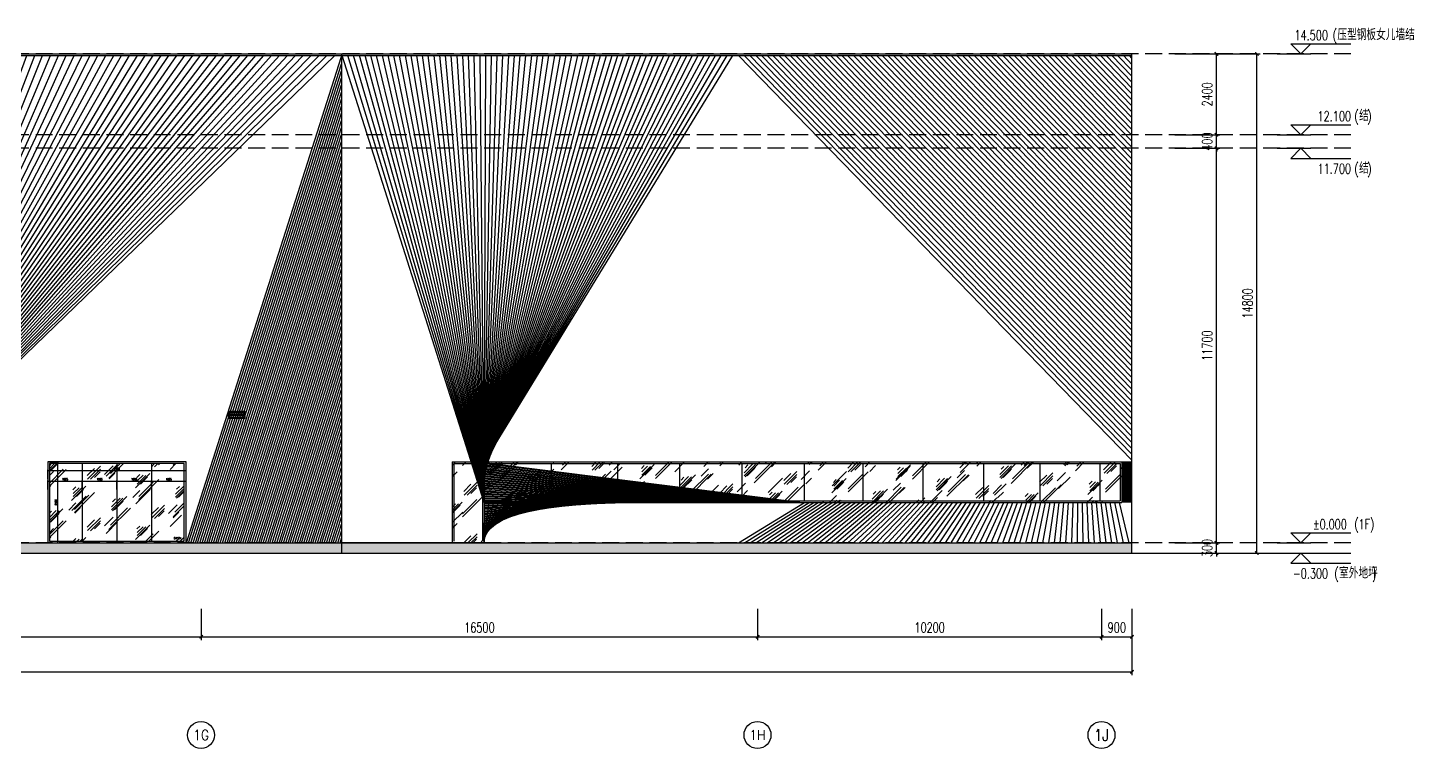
# Model space of a CAD drawing. Extents: x -2377130 to 293730, y -2 to 754590.
# Drawn here: x -1588380 to -1547609, y 511142 to 532519 of the extents above; entities that cross this region are included whole.
import ezdxf
from ezdxf.enums import TextEntityAlignment as Align

# ---------------------------------------------------------------- set-up
doc = ezdxf.new("R2010")
doc.units = 0
doc.header["$LTSCALE"] = 1000
doc.header["$MEASUREMENT"] = 0
doc.linetypes.add('__DASH', pattern=[0.35, 0.25, -0.1])
doc.linetypes.add('DOTE', pattern=[2.4200000000000004, 2, -0.2, 0.02, -0.2])
doc.layers.get('Defpoints').update_dxf_attribs({"color": 210})
for name, color, linetype in [('A-AXIS-D', 1, 'Continuous'), ('A-AXIS-DOTE', 14, 'DOTE'), ('A-HATCH-2', 251, 'Continuous'), ('A-LIN-V', 9, 'Continuous'), ('A-WINDOW', 140, 'Continuous'), ('A-门窗表显示尺寸', 160, 'Continuous'), ('AS-WALL', 40, 'Continuous'), ('DIM_ELEV', 3, 'Continuous'), ('PUB_TEXT', 7, 'Continuous')]:
    doc.layers.add(name, color=color, linetype=linetype)
doc.layers.add('A-WALL-HATCH', color=8, linetype='Continuous', lineweight=13)
doc.styles.add('_TCH_AXIS', font='COMPLEX', dxfattribs={"bigfont": 'GBCBIG'})
doc.styles.add('_TCH_DIM', font='SIMPLEX', dxfattribs={"bigfont": 'GBCBIG'})
doc.styles.add('_TCH_DIM_T3', font='SIMPLEX', dxfattribs={"width": 0.7058823529411765, "bigfont": 'GBCBIG'})
doc.styles.add('A-DIM_T3', font='SIMPLEX', dxfattribs={"width": 0.7058823529411765, "bigfont": 'GBCBIG'})
doc.styles.add('A-STANDARD', font='SIMPLEX', dxfattribs={"bigfont": 'GBCBIG'})
doc.dimstyles.new('_TCH_ARCH&&100', dxfattribs={"dimtxt": 297.5, "dimasz": 100, "dimexe": 100, "dimexo": 100, "dimgap": 126.25, "dimtad": 1, "dimdec": 0, "dimzin": 0, "dimdsep": 46, "dimtxsty": '_TCH_DIM_T3', "dimblk": 'ARCHTICK', "dimcen": 0.09, "dimclrt": 7, "dimazin": 2, "dimtfac": 1, "dimtdec": 0, "dimtix": 1, "dimtmove": 2, "dimatfit": 3, "dimfxl": 0, "dimtolj": 1, "dimtzin": 0, "dimarcsym": 0})
doc.dimstyles.new('A-DIM&&20', dxfattribs={"dimtxt": 59.5, "dimasz": 20, "dimexe": 20, "dimexo": 20, "dimgap": 25.25, "dimtad": 1, "dimdec": 0, "dimzin": 0, "dimdsep": 46, "dimtxsty": 'A-DIM_T3', "dimblk": 'ARCHTICK', "dimcen": 0.09, "dimclrt": 7, "dimazin": 2, "dimtfac": 1, "dimtdec": 0, "dimtix": 1, "dimtmove": 2, "dimatfit": 3, "dimfxl": 0, "dimtolj": 1, "dimtzin": 0, "dimarcsym": 0})

# ---------------------------------------------------------------- blocks, each defined once
blk = doc.blocks.new('_ArchTick')
at = {"color": 0, "linetype": 'ByBlock', "const_width": 0.4}
blk.add_lwpolyline([(-0.5, -0.5), (0.5, 0.5)], dxfattribs=at)
blk = doc.blocks.new('*D716')
at = {"layer": 'A-门窗表显示尺寸', "color": 0, "lineweight": -2}
for p, q in [((-1685460.399734466, 518822.255801638), (-1685460.399734466, 519089.707828153)), ((-1685460.399734466, 519069.707828153), (-1684435.399734472, 519069.707828153)), ((-1684435.399734472, 518822.255801638), (-1684435.399734472, 519089.707828153))]:
    blk.add_line(p, q, dxfattribs=at)
at = {"layer": 'Defpoints', "color": 0}
for p in [(-1684435.399734472, 519069.707828153), (-1685460.399734466, 518802.255801638), (-1684435.399734472, 518802.255801638)]:
    blk.add_point(p, dxfattribs=at)
at = {"layer": 'A-门窗表显示尺寸', "color": 0, "lineweight": -2, "xscale": 20, "yscale": 20, "zscale": 20, "rotation": 180}
blk.add_blockref('_ArchTick', (-1685460.399734466, 519069.707828153), dxfattribs=at)
at = {"layer": 'A-门窗表显示尺寸', "color": 0, "lineweight": -2, "xscale": 20, "yscale": 20, "zscale": 20}
blk.add_blockref('_ArchTick', (-1684435.399734472, 519069.707828153), dxfattribs=at)
at = {"layer": 'A-门窗表显示尺寸', "color": 7, "insert": (-1684947.899734469, 519124.707828153), "char_height": 59.5, "attachment_point": 5, "style": 'A-DIM_T3'}
blk.add_mtext('\\A1;1025', dxfattribs=at)
blk = doc.blocks.new('*D711')
at = {"layer": 'A-门窗表显示尺寸', "color": 0, "lineweight": -2}
for p, q in [((-1684435.399734472, 518822.255801638), (-1684435.399734472, 519089.707828153)), ((-1684435.399734472, 519069.707828153), (-1683410.399734471, 519069.707828153)), ((-1683410.399734471, 518822.255801638), (-1683410.399734471, 519089.707828153))]:
    blk.add_line(p, q, dxfattribs=at)
at = {"layer": 'Defpoints', "color": 0}
for p in [(-1683410.399734471, 519069.707828153), (-1684435.399734472, 518802.255801638), (-1683410.399734471, 518802.255801638)]:
    blk.add_point(p, dxfattribs=at)
at = {"layer": 'A-门窗表显示尺寸', "color": 0, "lineweight": -2, "xscale": 20, "yscale": 20, "zscale": 20, "rotation": 180}
blk.add_blockref('_ArchTick', (-1684435.399734472, 519069.707828153), dxfattribs=at)
at = {"layer": 'A-门窗表显示尺寸', "color": 0, "lineweight": -2, "xscale": 20, "yscale": 20, "zscale": 20}
blk.add_blockref('_ArchTick', (-1683410.399734471, 519069.707828153), dxfattribs=at)
at = {"layer": 'A-门窗表显示尺寸', "color": 7, "insert": (-1683922.899734472, 519124.707828153), "char_height": 59.5, "attachment_point": 5, "style": 'A-DIM_T3'}
blk.add_mtext('\\A1;1025', dxfattribs=at)
blk = doc.blocks.new('*D712')
at = {"layer": 'A-门窗表显示尺寸', "color": 0, "lineweight": -2}
for p, q in [((-1683410.399734471, 518822.255801638), (-1683410.399734471, 519089.707828153)), ((-1683410.399734471, 519069.707828153), (-1682385.399734471, 519069.707828153)), ((-1682385.399734471, 518822.255801638), (-1682385.399734471, 519089.707828153))]:
    blk.add_line(p, q, dxfattribs=at)
at = {"layer": 'Defpoints', "color": 0}
for p in [(-1682385.399734471, 519069.707828153), (-1683410.399734471, 518802.255801638), (-1682385.399734471, 518802.255801638)]:
    blk.add_point(p, dxfattribs=at)
at = {"layer": 'A-门窗表显示尺寸', "color": 0, "lineweight": -2, "xscale": 20, "yscale": 20, "zscale": 20, "rotation": 180}
blk.add_blockref('_ArchTick', (-1683410.399734471, 519069.707828153), dxfattribs=at)
at = {"layer": 'A-门窗表显示尺寸', "color": 0, "lineweight": -2, "xscale": 20, "yscale": 20, "zscale": 20}
blk.add_blockref('_ArchTick', (-1682385.399734471, 519069.707828153), dxfattribs=at)
at = {"layer": 'A-门窗表显示尺寸', "color": 7, "insert": (-1682897.899734471, 519124.707828153), "char_height": 59.5, "attachment_point": 5, "style": 'A-DIM_T3'}
blk.add_mtext('\\A1;1025', dxfattribs=at)
blk = doc.blocks.new('*D713')
at = {"layer": 'A-门窗表显示尺寸', "color": 0, "lineweight": -2}
for p, q in [((-1682385.399734471, 518822.255801638), (-1682385.399734471, 519089.707828153)), ((-1682385.399734471, 519069.707828153), (-1681360.399681441, 519069.707828153)), ((-1681360.399681441, 518822.255801638), (-1681360.399681441, 519089.707828153))]:
    blk.add_line(p, q, dxfattribs=at)
at = {"layer": 'Defpoints', "color": 0}
for p in [(-1681360.399681441, 519069.707828153), (-1682385.399734471, 518802.255801638), (-1681360.399681441, 518802.255801638)]:
    blk.add_point(p, dxfattribs=at)
at = {"layer": 'A-门窗表显示尺寸', "color": 0, "lineweight": -2, "xscale": 20, "yscale": 20, "zscale": 20, "rotation": 180}
blk.add_blockref('_ArchTick', (-1682385.399734471, 519069.707828153), dxfattribs=at)
at = {"layer": 'A-门窗表显示尺寸', "color": 0, "lineweight": -2, "xscale": 20, "yscale": 20, "zscale": 20}
blk.add_blockref('_ArchTick', (-1681360.399681441, 519069.707828153), dxfattribs=at)
at = {"layer": 'A-门窗表显示尺寸', "color": 7, "insert": (-1681872.899707956, 519124.707828153), "char_height": 59.5, "attachment_point": 5, "style": 'A-DIM_T3'}
blk.add_mtext('\\A1;1025', dxfattribs=at)
blk = doc.blocks.new('*D714')
at = {"layer": 'A-门窗表显示尺寸', "color": 0, "lineweight": -2}
for p, q in [((-1685410.399734467, 519637.4520265153), (-1685142.947707954, 519637.4520265153)), ((-1685162.947707954, 517237.452026492), (-1685162.947707954, 519637.4520265153)), ((-1685410.399734467, 517237.452026492), (-1685142.947707954, 517237.452026492))]:
    blk.add_line(p, q, dxfattribs=at)
at = {"layer": 'Defpoints', "color": 0}
for p in [(-1685430.399734467, 519637.4520265153), (-1685162.947707954, 519637.4520265153), (-1685430.399734467, 517237.452026492)]:
    blk.add_point(p, dxfattribs=at)
at = {"layer": 'A-门窗表显示尺寸', "color": 0, "lineweight": -2, "xscale": 20, "yscale": 20, "zscale": 20}
for p, rotation in [((-1685162.947707954, 519637.4520265153), 90), ((-1685162.947707954, 517237.452026492), 270)]:
    blk.add_blockref('_ArchTick', p, dxfattribs=dict(at, rotation=rotation))
at = {"layer": 'A-门窗表显示尺寸', "color": 7, "insert": (-1685217.947707954, 518437.452026504), "char_height": 59.5, "attachment_point": 5, "rotation": 90, "style": 'A-DIM_T3'}
blk.add_mtext('\\A1;2400', dxfattribs=at)
blk = doc.blocks.new('*D715')
at = {"layer": 'A-门窗表显示尺寸', "color": 0, "lineweight": -2}
for p, q in [((-1685460.399734466, 519132.255801638), (-1685460.399734466, 519399.707828153)), ((-1685460.399734466, 519379.707828153), (-1681360.399681441, 519379.707828153)), ((-1681360.399681441, 519132.255801638), (-1681360.399681441, 519399.707828153))]:
    blk.add_line(p, q, dxfattribs=at)
at = {"layer": 'Defpoints', "color": 0}
for p in [(-1685460.399734466, 519112.255801638), (-1681360.399681441, 519379.707828153), (-1681360.399681441, 519112.255801638)]:
    blk.add_point(p, dxfattribs=at)
at = {"layer": 'A-门窗表显示尺寸', "color": 0, "lineweight": -2, "xscale": 20, "yscale": 20, "zscale": 20, "rotation": 180}
blk.add_blockref('_ArchTick', (-1685460.399734466, 519379.707828153), dxfattribs=at)
at = {"layer": 'A-门窗表显示尺寸', "color": 0, "lineweight": -2, "xscale": 20, "yscale": 20, "zscale": 20}
blk.add_blockref('_ArchTick', (-1681360.399681441, 519379.707828153), dxfattribs=at)
at = {"layer": 'A-门窗表显示尺寸', "color": 7, "insert": (-1683410.399707953, 519434.707828153), "char_height": 59.5, "attachment_point": 5, "style": 'A-DIM_T3'}
blk.add_mtext('\\A1;4100', dxfattribs=at)
blk = doc.blocks.new('342432')
at = {"layer": 'A-WALL-HATCH'}
h = blk.add_hatch(dxfattribs=at)
h.set_pattern_fill('ANSI34', color=8, scale=10, angle=135)
h.set_pattern_definition([(180, (0, 0), (-7.105427357601002e-15, -95.25), []), (180, (-15.87500685704576, 15.87500685704577), (-7.105427357601002e-15, -95.25), []), (180, (-31.75001371409153, 31.75001371409153), (-7.105427357601002e-15, -95.25), []), (180, (-47.62505592647635, 47.62505592647636), (-7.105427357601002e-15, -95.25), [])])
h.paths.add_polyline_path([(-1664950.163610137, 519967.4520265143), (-1664510.163610137, 519967.4520265143), (-1664510.163610137, 520107.4520265143), (-1664950.163610137, 520107.4520265143)])
at = {"layer": 'A-WINDOW', "color": 8}
for points in [[(-1664980.163610137, 519937.4520265143), (-1664480.163610137, 519937.4520265143), (-1664480.163610137, 520137.4520265143), (-1664980.163610137, 520137.4520265143)], [(-1664950.163610137, 519967.4520265143), (-1664510.163610137, 519967.4520265143), (-1664510.163610137, 520107.4520265143), (-1664950.163610137, 520107.4520265143)]]:
    blk.add_lwpolyline(points, close=True, dxfattribs=at)
blk = doc.blocks.new('*D487')
at = {"layer": 'A-AXIS-D', "color": 0, "lineweight": -2}
for p, q in [((-1682130.163601926, 515282.7509047755), (-1682130.163601926, 513313.3764944364)), ((-1555630.163606622, 515282.7509047755), (-1555630.163606622, 513313.3764944364)), ((-1682130.163601926, 513413.3764944364), (-1555630.163606622, 513413.3764944364))]:
    blk.add_line(p, q, dxfattribs=at)
at = {"layer": 'Defpoints', "color": 0}
for p in [(-1682130.163601926, 515382.7509047755), (-1555630.163606622, 515382.7509047755), (-1555630.163606622, 513413.3764944364)]:
    blk.add_point(p, dxfattribs=at)
at = {"layer": 'A-AXIS-D', "color": 0, "lineweight": -2, "xscale": 100, "yscale": 100, "zscale": 100, "rotation": 180}
blk.add_blockref('_ArchTick', (-1682130.163601926, 513413.3764944364), dxfattribs=at)
at = {"layer": 'A-AXIS-D', "color": 0, "lineweight": -2, "xscale": 100, "yscale": 100, "zscale": 100}
blk.add_blockref('_ArchTick', (-1555630.163606622, 513413.3764944364), dxfattribs=at)
at = {"layer": 'A-AXIS-D', "color": 7, "insert": (-1618880.163604274, 513688.3764944364), "char_height": 297.5, "attachment_point": 5, "style": '_TCH_DIM_T3'}
blk.add_mtext('\\A1;126500', dxfattribs=at)
blk = doc.blocks.new('*D430')
at = {"layer": 'A-AXIS-D', "color": 0, "lineweight": -2}
for p, q in [((-1553159.76392872, 531737.4520265156), (-1551826.430595387, 531737.4520265156)), ((-1551926.430595387, 516937.4520265153), (-1551926.430595387, 531737.4520265156)), ((-1553159.76392872, 516937.4520265153), (-1551826.430595387, 516937.4520265153))]:
    blk.add_line(p, q, dxfattribs=at)
at = {"layer": 'Defpoints', "color": 0}
for p in [(-1553259.76392872, 531737.4520265156), (-1551926.430595387, 531737.4520265156), (-1553259.76392872, 516937.4520265153)]:
    blk.add_point(p, dxfattribs=at)
at = {"layer": 'A-AXIS-D', "color": 0, "lineweight": -2, "xscale": 100, "yscale": 100, "zscale": 100}
for p, rotation in [((-1551926.430595387, 531737.4520265156), 90), ((-1551926.430595387, 516937.4520265153), 270)]:
    blk.add_blockref('_ArchTick', p, dxfattribs=dict(at, rotation=rotation))
at = {"layer": 'A-AXIS-D', "color": 7, "insert": (-1552201.430595387, 524337.4520265158), "char_height": 297.5, "attachment_point": 5, "rotation": 90, "style": '_TCH_DIM_T3'}
blk.add_mtext('\\A1;14800', dxfattribs=at)
blk = doc.blocks.new('*D429')
at = {"layer": 'A-AXIS-D', "color": 0, "lineweight": -2}
for p, q in [((-1554359.76392872, 517237.4520265156), (-1553026.430595387, 517237.4520265156)), ((-1553126.430595387, 517237.4520265156), (-1553126.430595387, 517337.4520265156)), ((-1553126.430595387, 516937.4520265153), (-1553126.430595387, 517237.4520265156)), ((-1554359.76392872, 516937.4520265153), (-1553026.430595387, 516937.4520265153)), ((-1553126.430595387, 516937.4520265153), (-1553126.430595387, 516837.4520265153))]:
    blk.add_line(p, q, dxfattribs=at)
at = {"layer": 'Defpoints', "color": 0}
for p in [(-1554459.76392872, 517237.4520265156), (-1553126.430595387, 517237.4520265156), (-1554459.76392872, 516937.4520265153)]:
    blk.add_point(p, dxfattribs=at)
at = {"layer": 'A-AXIS-D', "color": 0, "lineweight": -2, "xscale": 100, "yscale": 100, "zscale": 100}
for p, rotation in [((-1553126.430595387, 517237.4520265156), 270), ((-1553126.430595387, 516937.4520265153), 90)]:
    blk.add_blockref('_ArchTick', p, dxfattribs=dict(at, rotation=rotation))
at = {"layer": 'A-AXIS-D', "color": 7, "insert": (-1553401.430595387, 517087.4520265157), "char_height": 297.5, "attachment_point": 5, "rotation": 90, "style": '_TCH_DIM_T3'}
blk.add_mtext('\\A1;300', dxfattribs=at)
blk = doc.blocks.new('*D428')
at = {"layer": 'A-AXIS-D', "color": 0, "lineweight": -2}
for p, q in [((-1554359.76392872, 528937.4520265156), (-1553026.430595387, 528937.4520265156)), ((-1553126.430595387, 517237.4520265156), (-1553126.430595387, 528937.4520265156)), ((-1554359.76392872, 517237.4520265156), (-1553026.430595387, 517237.4520265156))]:
    blk.add_line(p, q, dxfattribs=at)
at = {"layer": 'Defpoints', "color": 0}
for p in [(-1554459.76392872, 528937.4520265156), (-1553126.430595387, 528937.4520265156), (-1554459.76392872, 517237.4520265156)]:
    blk.add_point(p, dxfattribs=at)
at = {"layer": 'A-AXIS-D', "color": 0, "lineweight": -2, "xscale": 100, "yscale": 100, "zscale": 100}
for p, rotation in [((-1553126.430595387, 528937.4520265156), 90), ((-1553126.430595387, 517237.4520265156), 270)]:
    blk.add_blockref('_ArchTick', p, dxfattribs=dict(at, rotation=rotation))
at = {"layer": 'A-AXIS-D', "color": 7, "insert": (-1553401.430595387, 523087.452026516), "char_height": 297.5, "attachment_point": 5, "rotation": 90, "style": '_TCH_DIM_T3'}
blk.add_mtext('\\A1;11700', dxfattribs=at)
blk = doc.blocks.new('*D427')
at = {"layer": 'A-AXIS-D', "color": 0, "lineweight": -2}
for p, q in [((-1554359.76392872, 529337.4520265156), (-1553026.430595387, 529337.4520265156)), ((-1553126.430595387, 529337.4520265156), (-1553126.430595387, 529437.4520265156)), ((-1553126.430595387, 528937.4520265156), (-1553126.430595387, 529337.4520265156)), ((-1554359.76392872, 528937.4520265156), (-1553026.430595387, 528937.4520265156)), ((-1553126.430595387, 528937.4520265156), (-1553126.430595387, 528837.4520265156))]:
    blk.add_line(p, q, dxfattribs=at)
at = {"layer": 'Defpoints', "color": 0}
for p in [(-1554459.76392872, 529337.4520265156), (-1553126.430595387, 529337.4520265156), (-1554459.76392872, 528937.4520265156)]:
    blk.add_point(p, dxfattribs=at)
at = {"layer": 'A-AXIS-D', "color": 0, "lineweight": -2, "xscale": 100, "yscale": 100, "zscale": 100}
for p, rotation in [((-1553126.430595387, 529337.4520265156), 270), ((-1553126.430595387, 528937.4520265156), 90)]:
    blk.add_blockref('_ArchTick', p, dxfattribs=dict(at, rotation=rotation))
at = {"layer": 'A-AXIS-D', "color": 7, "insert": (-1553401.430595387, 529137.452026516), "char_height": 297.5, "attachment_point": 5, "rotation": 90, "style": '_TCH_DIM_T3'}
blk.add_mtext('\\A1;400', dxfattribs=at)
blk = doc.blocks.new('*D426')
at = {"layer": 'A-AXIS-D', "color": 0, "lineweight": -2}
for p, q in [((-1554359.76392872, 531737.4520265156), (-1553026.430595387, 531737.4520265156)), ((-1553126.430595387, 529337.4520265156), (-1553126.430595387, 531737.4520265156)), ((-1554359.76392872, 529337.4520265156), (-1553026.430595387, 529337.4520265156))]:
    blk.add_line(p, q, dxfattribs=at)
at = {"layer": 'Defpoints', "color": 0}
for p in [(-1554459.76392872, 531737.4520265156), (-1553126.430595387, 531737.4520265156), (-1554459.76392872, 529337.4520265156)]:
    blk.add_point(p, dxfattribs=at)
at = {"layer": 'A-AXIS-D', "color": 0, "lineweight": -2, "xscale": 100, "yscale": 100, "zscale": 100}
for p, rotation in [((-1553126.430595387, 531737.4520265156), 90), ((-1553126.430595387, 529337.4520265156), 270)]:
    blk.add_blockref('_ArchTick', p, dxfattribs=dict(at, rotation=rotation))
at = {"layer": 'A-AXIS-D', "color": 7, "insert": (-1553401.430595387, 530537.452026516), "char_height": 297.5, "attachment_point": 5, "rotation": 90, "style": '_TCH_DIM_T3'}
blk.add_mtext('\\A1;2400', dxfattribs=at)
blk = doc.blocks.new('*D413')
at = {"layer": 'A-AXIS-D', "color": 0, "lineweight": -2}
for p, q in [((-1556530.163610137, 515282.7509047755), (-1556530.163610137, 514353.3764944365)), ((-1555630.163606622, 515282.7509047755), (-1555630.163606622, 514353.3764944365)), ((-1556530.163610137, 514453.3764944365), (-1555630.163606622, 514453.3764944365))]:
    blk.add_line(p, q, dxfattribs=at)
at = {"layer": 'Defpoints', "color": 0}
for p in [(-1556530.163610137, 515382.7509047755), (-1555630.163606622, 515382.7509047755), (-1555630.163606622, 514453.3764944365)]:
    blk.add_point(p, dxfattribs=at)
at = {"layer": 'A-AXIS-D', "color": 0, "lineweight": -2, "xscale": 100, "yscale": 100, "zscale": 100, "rotation": 180}
blk.add_blockref('_ArchTick', (-1556530.163610137, 514453.3764944365), dxfattribs=at)
at = {"layer": 'A-AXIS-D', "color": 0, "lineweight": -2, "xscale": 100, "yscale": 100, "zscale": 100}
blk.add_blockref('_ArchTick', (-1555630.163606622, 514453.3764944365), dxfattribs=at)
at = {"layer": 'A-AXIS-D', "color": 7, "insert": (-1556080.16360838, 514728.3764944365), "char_height": 297.5, "attachment_point": 5, "style": '_TCH_DIM_T3'}
blk.add_mtext('\\A1;900', dxfattribs=at)
blk = doc.blocks.new('*D412')
at = {"layer": 'A-AXIS-D', "color": 0, "lineweight": -2}
for p, q in [((-1566730.163610137, 515282.7509047755), (-1566730.163610137, 514353.3764944365)), ((-1556530.163610137, 515282.7509047755), (-1556530.163610137, 514353.3764944365)), ((-1566730.163610137, 514453.3764944365), (-1556530.163610137, 514453.3764944365))]:
    blk.add_line(p, q, dxfattribs=at)
at = {"layer": 'Defpoints', "color": 0}
for p in [(-1566730.163610137, 515382.7509047755), (-1556530.163610137, 515382.7509047755), (-1556530.163610137, 514453.3764944365)]:
    blk.add_point(p, dxfattribs=at)
at = {"layer": 'A-AXIS-D', "color": 0, "lineweight": -2, "xscale": 100, "yscale": 100, "zscale": 100, "rotation": 180}
blk.add_blockref('_ArchTick', (-1566730.163610137, 514453.3764944365), dxfattribs=at)
at = {"layer": 'A-AXIS-D', "color": 0, "lineweight": -2, "xscale": 100, "yscale": 100, "zscale": 100}
blk.add_blockref('_ArchTick', (-1556530.163610137, 514453.3764944365), dxfattribs=at)
at = {"layer": 'A-AXIS-D', "color": 7, "insert": (-1561630.163610137, 514728.3764944365), "char_height": 297.5, "attachment_point": 5, "style": '_TCH_DIM_T3'}
blk.add_mtext('\\A1;10200', dxfattribs=at)
blk = doc.blocks.new('*D411')
at = {"layer": 'A-AXIS-D', "color": 0, "lineweight": -2}
for p, q in [((-1583230.163610137, 515282.7509047755), (-1583230.163610137, 514353.3764944365)), ((-1566730.163610137, 515282.7509047755), (-1566730.163610137, 514353.3764944365)), ((-1583230.163610137, 514453.3764944365), (-1566730.163610137, 514453.3764944365))]:
    blk.add_line(p, q, dxfattribs=at)
at = {"layer": 'Defpoints', "color": 0}
for p in [(-1583230.163610137, 515382.7509047755), (-1566730.163610137, 515382.7509047755), (-1566730.163610137, 514453.3764944365)]:
    blk.add_point(p, dxfattribs=at)
at = {"layer": 'A-AXIS-D', "color": 0, "lineweight": -2, "xscale": 100, "yscale": 100, "zscale": 100, "rotation": 180}
blk.add_blockref('_ArchTick', (-1583230.163610137, 514453.3764944365), dxfattribs=at)
at = {"layer": 'A-AXIS-D', "color": 0, "lineweight": -2, "xscale": 100, "yscale": 100, "zscale": 100}
blk.add_blockref('_ArchTick', (-1566730.163610137, 514453.3764944365), dxfattribs=at)
at = {"layer": 'A-AXIS-D', "color": 7, "insert": (-1574980.163610137, 514728.3764944365), "char_height": 297.5, "attachment_point": 5, "style": '_TCH_DIM_T3'}
blk.add_mtext('\\A1;16500', dxfattribs=at)
blk = doc.blocks.new('*D410')
at = {"layer": 'A-AXIS-D', "color": 0, "lineweight": -2}
for p, q in [((-1599730.163610136, 515282.7509047755), (-1599730.163610136, 514353.3764944365)), ((-1583230.163610137, 515282.7509047755), (-1583230.163610137, 514353.3764944365)), ((-1599730.163610136, 514453.3764944365), (-1583230.163610137, 514453.3764944365))]:
    blk.add_line(p, q, dxfattribs=at)
at = {"layer": 'Defpoints', "color": 0}
for p in [(-1599730.163610136, 515382.7509047755), (-1583230.163610137, 515382.7509047755), (-1583230.163610137, 514453.3764944365)]:
    blk.add_point(p, dxfattribs=at)
at = {"layer": 'A-AXIS-D', "color": 0, "lineweight": -2, "xscale": 100, "yscale": 100, "zscale": 100, "rotation": 180}
blk.add_blockref('_ArchTick', (-1599730.163610136, 514453.3764944365), dxfattribs=at)
at = {"layer": 'A-AXIS-D', "color": 0, "lineweight": -2, "xscale": 100, "yscale": 100, "zscale": 100}
blk.add_blockref('_ArchTick', (-1583230.163610137, 514453.3764944365), dxfattribs=at)
at = {"layer": 'A-AXIS-D', "color": 7, "insert": (-1591480.163610137, 514728.3764944365), "char_height": 297.5, "attachment_point": 5, "style": '_TCH_DIM_T3'}
blk.add_mtext('\\A1;16500', dxfattribs=at)
blk = doc.blocks.new('ry6')
at = {"layer": 'A-WALL-HATCH'}
h = blk.add_hatch(dxfattribs=at)
h.set_pattern_fill('玻璃2', color=8, scale=100)
h.set_pattern_definition([(45, (64850, 60), (0, 1527.350647362943), [600, -360, 600, -360, 240, -523.28157]), (45, (64820, 90), (0, 1527.350647362943), [480, -600, 360, -360, 420, -463.28157]), (45, (64820, 180), (0, 1527.350647362943), [360, -720, 240, -360, 540, -463.28157]), (45, (64910, 90), (0, 1527.350647362943), [360, -720, 300, -1303.2815]), (45, (65000, 180), (0, 1527.350647362943), [180, -900, 120, -1483.2815]), (45, (64850, 330), (0, 1527.350647362943), [120, -900, 120, -480, 300, -763.28157]), (45, (65390, 240), (0, 1527.350647362943), [600, -900, 720, -475.28157]), (45, (65390, 150), (0, 1527.350647362943), [840, -600, 900, -355.28157]), (45, (65540, 270), (0, -1697.056274847714), [600, -840, 480, -763.28157]), (45, (65450, 450), (0, 1527.350647362943), [300, -1200, 360, -823.28157]), (45, (65630, 360), (0, 1527.350647362943), [240, -1200, 240, -1003.2815])])
h.paths.add_polyline_path([(-1685410.399734474, 517287.4520264955), (-1681410.399681449, 517287.4520265053), (-1681410.399681433, 519587.4520265248), (-1685410.399734458, 519587.452026515)])
at = {"layer": 'A-WINDOW', "color": 8}
for p, q in [((-1684435.399734476, 519587.452026515), (-1684435.399734465, 517287.4520264975)), ((-1683410.399734475, 519587.452026515), (-1683410.399734464, 517287.4520265034)), ((-1682385.399734475, 519587.45202652), (-1682385.399734464, 517287.4520265083))]:
    blk.add_line(p, q, dxfattribs=at)
for points in [[(-1685460.399734466, 517237.4520264918), (-1681360.399681441, 517237.452026515), (-1681360.399681441, 519637.452026515), (-1685460.399734466, 519637.452026515)], [(-1685410.399734466, 517287.4520264919), (-1681410.399681441, 517287.4520265149), (-1681410.399681441, 519587.452026515), (-1685410.399734466, 519587.452026515)]]:
    blk.add_lwpolyline(points, close=True, dxfattribs=at)
at = {"layer": 'A-门窗表显示尺寸', "color": 8, "style": 'A-STANDARD', "width": 0.7058823529411765}
blk.add_text('C4124', height=59.5, dxfattribs=at).set_placement((-1681722, 517350))
at = {"layer": 'A-门窗表显示尺寸', "color": 8}
for p1, p2, distance, picture, middle in [((-1685460.399734466, 519112.255801638), (-1681360.399681441, 519112.255801638), 267.45202651497675, '*D715', (-1683410.399707953, 519434.707828153)), ((-1685430.399734466, 517237.4520264918), (-1685430.399734466, 519637.452026515), -267.45202651200816, '*D714', (-1685217.947707954, 518437.452026504)), ((-1685460.399734466, 518802.255801638), (-1684435.399734472, 518802.255801638), 267.45202651497675, '*D716', (-1684947.899734469, 519124.707828153)), ((-1684435.399734472, 518802.255801638), (-1683410.399734471, 518802.255801638), 267.45202651497675, '*D711', (-1683922.899734472, 519124.707828153)), ((-1683410.399734471, 518802.255801638), (-1682385.399734471, 518802.255801638), 267.45202651497675, '*D712', (-1682897.899734471, 519124.707828153)), ((-1682385.399734471, 518802.255801638), (-1681360.399681441, 518802.255801638), 267.45202651497675, '*D713', (-1681872.899707956, 519124.707828153))]:
    dim = blk.add_aligned_dim(p1=p1, p2=p2, distance=distance, dimstyle='A-DIM&&20', dxfattribs=at)
    dim.commit()
    dim.dimension.update_dxf_attribs({"geometry": picture, "text_midpoint": middle})

msp = doc.modelspace()

# ---------------------------------------------------------------- hatches: boundary and pattern name
at = {"layer": 'A-HATCH-2'}
h = msp.add_hatch(dxfattribs=at)
h.set_pattern_fill('ANSI31', color=8, scale=150, angle=45.00000000000001)
h.set_pattern_definition([(90, (-40600168531, -3384804562.000004), (-238.125, -1.848892746611746e-30), [])])
h.paths.add_polyline_path([(-1579068.25130372, 517237.4520265083), (-1583680.163610134, 517237.4520265081), (-1587780.163558922, 517237.4520264665), (-1587780.163611063, 517237.4520265403), (-1583680.16355981, 517237.452026517), (-1583680.163558043, 519637.4520265402), (-1587780.163611952, 519637.4520265403), (-1587780.163558032, 517237.4520264671), (-1588980.163610098, 517237.4520264887), (-1588980.163610121, 522237.452026539), (-1593980.163610134, 522237.452026539), (-1593980.163610134, 517237.4520265026), (-1595180.163610196, 517237.4520265273), (-1595180.163610197, 531687.4520265197), (-1579068.25130372, 531687.4520265204)])
h = msp.add_hatch(dxfattribs=at)
h.set_pattern_fill('ANSI31', color=8, scale=150, angle=45)
h.set_pattern_definition([(90, (-40600331511, -3384804562.000004), (-238.125, -1.848892746611746e-30), [])])
h.paths.add_polyline_path([(-1574839.639893532, 519637.4520265246), (-1574839.639893531, 517237.4520265146), (-1575788.77798371, 517237.4520265145), (-1575788.77798371, 519637.4520265246)], flags=17)
h.paths.add_polyline_path([(-1555630.163606622, 518437.4520265252), (-1555630.163606622, 519637.4520265246), (-1555930.163609884, 519637.4520265246), (-1555930.163609884, 518437.4520265252), (-1574839.639893531, 518437.4520265252), (-1574839.639893531, 519637.4520265246), (-1555630.163606623, 519637.4520265246), (-1555630.163606622, 531687.4520265155), (-1579068.25130372, 531687.4520265148), (-1579068.25130372, 517237.4520265141), (-1579073.333108937, 517237.4520265151), (-1579063.169498503, 517237.4520265149), (-1555630.163606622, 517237.4520265153)])
h = msp.add_hatch(dxfattribs=at)
h.set_pattern_fill('ANSI38', color=8, scale=150)
h.set_pattern_definition([(45, (0, 0), (-168.3798022700466, 168.3798022700466), []), (135, (0, 0), (-505.1394068101398, 168.3798022700467), [595.3125, -357.1875])])
h.paths.add_polyline_path([(-1588980.163610107, 516937.4520265246), (-1555630.163609932, 516937.4520265246), (-1555630.163609932, 517237.452026514), (-1588980.163610107, 517237.452026514)])
h.paths.add_polyline_path([(-1595180.163630171, 516937.4520265498), (-1593980.16361012, 516937.4520265498), (-1593980.16361012, 517237.4520265139), (-1595180.163630171, 517237.4520265139)])
h.paths.add_polyline_path([(-1610470, 516937.4520265246), (-1596680.163620192, 516937.4520265246), (-1596680.163620192, 517237.4520265643), (-1610470, 517237.4520265643)])
h.paths.add_polyline_path([(-1611680.163630171, 516937.4520265498), (-1610480.16361012, 516937.4520265498), (-1610480.16361012, 517237.4520265139), (-1611680.163630171, 517237.4520265139)])
h.paths.add_polyline_path([(-1621980.163610107, 516937.4520265245), (-1613180.16361021, 516937.4520265245), (-1613180.16361021, 517237.4520265146), (-1621980.163610107, 517237.4520265146)])
h.paths.add_polyline_path([(-1628180.163630171, 516937.4520265498), (-1626980.16361012, 516937.4520265498), (-1626980.16361012, 517237.4520265139), (-1628180.163630171, 517237.4520265139)])
h.paths.add_polyline_path([(-1638480.163610107, 516937.4520265246), (-1629680.163620192, 516937.4520265246), (-1629680.163620192, 517237.4520265643), (-1638480.163610107, 517237.4520265643)])
h.paths.add_polyline_path([(-1646180.163620192, 516937.4520265498), (-1638450, 516937.4520265498), (-1638450, 517237.4520265139), (-1646180.163620192, 517237.4520265139)])
h.paths.add_polyline_path([(-1662680.16361021, 516937.4520265498), (-1659980.16361012, 516937.4520265498), (-1659980.16361012, 517237.4520265151), (-1662680.16361021, 517237.4520265151)])
h.paths.add_polyline_path([(-1666130.163617492, 516937.4520265246), (-1662680.16361021, 516937.4520265246), (-1662680.16361021, 517237.452026539), (-1666130.163617492, 517237.452026539)])
h.paths.add_polyline_path([(-1667330.16360924, 517237.4520266386), (-1666230.163630536, 517237.4520266386), (-1666230.163630536, 516937.4520265245), (-1667330.16360924, 516937.4520265245)])
h.paths.add_polyline_path([(-1653780.163538868, 516937.4520265247), (-1653780.163538868, 517237.4520265644), (-1654980.163610107, 517237.4520265643), (-1654980.163610107, 516937.4520265246)])
h.paths.add_polyline_path([(-1652280.163558829, 517237.4520265643), (-1652280.163558829, 516937.4520265248), (-1646180.163620192, 516937.4520265246), (-1646180.163620192, 517237.4520265643)])
at = {"layer": 'A-WALL-HATCH'}
h = msp.add_hatch(dxfattribs=at)
h.set_pattern_fill('玻璃2', color=8, scale=100)
h.set_pattern_definition([(45, (120, 60), (0, 1527.350647362943), [600, -360, 600, -360, 240, -523.28157]), (45, (90, 90), (0, 1527.350647362943), [480, -600, 360, -360, 420, -463.28157]), (45, (90, 180), (0, 1527.350647362943), [360, -720, 240, -360, 540, -463.28157]), (45, (180, 90), (0, 1527.350647362943), [360, -720, 300, -1303.2815]), (45, (270, 180), (0, 1527.350647362943), [180, -900, 120, -1483.2815]), (45, (120, 330), (0, 1527.350647362943), [120, -900, 120, -480, 300, -763.2815700000001]), (45, (660, 240), (0, 1527.350647362943), [600, -900, 720, -475.28157]), (45, (660, 150), (0, 1527.350647362943), [840, -600, 900, -355.28157]), (45, (810, 270), (0, -1697.056274847714), [600, -840, 480, -763.2815700000001]), (45, (720, 450), (0, 1527.350647362943), [300, -1200, 360, -823.2815700000001]), (45, (900, 360), (0, 1527.350647362943), [240, -1200, 240, -1003.2815])])
h.paths.add_polyline_path([(-1555930.163609884, 518437.4520265257), (-1555930.163609884, 519637.4520265246), (-1575788.77798371, 519637.4520265246), (-1575788.77798371, 517237.4520265145), (-1574839.639893531, 517237.4520265144), (-1574839.639893531, 518412.4520265196), (-1574839.639893531, 518437.4520265245)])

# ---------------------------------------------------------------- linework, layer by layer
at = {"layer": 'A-AXIS-D', "color": 8}
for centre in [(-1583234.271696794, 511541.7405785256), (-1566734.271696794, 511541.7405785256), (-1556534.271696794, 511541.7405785256)]:
    msp.add_circle(centre, 400, dxfattribs=at)
at = {"layer": 'A-AXIS-DOTE', "color": 8, "linetype": '__DASH', "ltscale": 2}
for p, q in [((-1549136.763928719, 531737.4520265155), (-1668400, 531737.4520265153)), ((-1549136.763928719, 529337.4520265154), (-1668400, 529337.4520265153)), ((-1549136.763928719, 528937.4520265154), (-1668400, 528937.4520265153)), ((-1549136.763928719, 517237.4520265154), (-1688498.633909185, 517237.452026514))]:
    msp.add_line(p, q, dxfattribs=at)
at = {"layer": 'A-LIN-V', "color": 8}
for p, q in [((-1666130.163630539, 531737.4520265153), (-1555630.163606622, 531737.4520265152)), ((-1666130.163630539, 531687.4520265153), (-1555630.163606622, 531687.4520265152)), ((-1579068.25130372, 531737.4520265152), (-1579068.25130372, 516937.4520265246)), ((-1555630.163606622, 516937.4520265246), (-1555630.163606622, 531737.4520265152)), ((-1667330.163636911, 517237.4520264844), (-1555630.163606622, 517237.4520265153))]:
    msp.add_line(p, q, dxfattribs=at)
at = {"layer": 'A-WINDOW', "color": 8}
for p, q in [((-1575788.77798371, 519637.4520265245), (-1575788.77798371, 517237.4520265145)), ((-1575788.77798371, 519637.4520265246), (-1555930.163609884, 519637.4520265246)), ((-1575738.77798371, 519587.4520265246), (-1555980.163609884, 519587.4520265246)), ((-1575738.77798371, 519587.4520265246), (-1575738.77798371, 517287.4520265145)), ((-1574889.639893532, 519587.4520265246), (-1574889.639893531, 517287.4520265145)), ((-1574839.639893531, 519587.4520265247), (-1574839.639893531, 517237.4520265145)), ((-1572849.639893531, 519587.4520265247), (-1572849.639893531, 518487.4520265255)), ((-1570889.803503668, 519587.4520265247), (-1570889.803503668, 518487.4520265255)), ((-1569049.803503668, 519587.4520265247), (-1569049.803503668, 518487.4520265255)), ((-1567199.803503668, 519587.4520265247), (-1567199.803503668, 518487.4520265255)), ((-1565349.803503668, 519587.4520265247), (-1565349.803503668, 518487.4520265255)), ((-1563609.803503668, 519587.4520265247), (-1563609.803503668, 518487.4520265255)), ((-1561829.803503668, 519587.4520265247), (-1561829.803503668, 518487.4520265255)), ((-1560029.803503668, 519587.4520265247), (-1560029.803503668, 518487.4520265255)), ((-1558359.803503668, 519587.4520265247), (-1558359.803503668, 518487.4520265255)), ((-1556579.803503668, 519587.4520265247), (-1556579.803503668, 518487.4520265255)), ((-1555980.163609884, 519587.4520265246), (-1555980.163609884, 518487.4520265257)), ((-1555930.163609884, 519637.4520265246), (-1555930.163609884, 518437.4520265257)), ((-1574839.639893531, 518487.4520265245), (-1555980.163609884, 518487.4520265257)), ((-1574839.639893531, 518437.4520265245), (-1555930.163609884, 518437.4520265257))]:
    msp.add_line(p, q, dxfattribs=at)
at = {"layer": 'AS-WALL', "color": 8}
msp.add_line((-1688498.633909185, 516937.4520265245), (-1549136.763928719, 516937.4520265245), dxfattribs=at)
at = {"layer": 'DIM_ELEV', "color": 8}
for p, q in [((-1551324.763928719, 531737.4520265154), (-1550324.763928719, 531737.4520265154)), ((-1550624.763928719, 531737.4520265154), (-1550924.763928719, 532037.4520265154)), ((-1550924.763928719, 532037.4520265154), (-1549136.763928719, 532037.4520265154)), ((-1550624.763928719, 531737.4520265154), (-1550324.763928719, 532037.4520265154)), ((-1550624.763928719, 529337.4520265154), (-1550924.763928719, 529637.4520265154)), ((-1550924.763928719, 529637.4520265154), (-1549136.763928719, 529637.4520265154)), ((-1550624.763928719, 529337.4520265154), (-1550324.763928719, 529637.4520265154)), ((-1551324.763928719, 529337.4520265154), (-1550324.763928719, 529337.4520265154)), ((-1551324.763928719, 528937.4520265154), (-1550324.763928719, 528937.4520265154)), ((-1550624.763928719, 528937.4520265154), (-1550924.763928719, 528637.4520265154)), ((-1550624.763928719, 528937.4520265154), (-1550324.763928719, 528637.4520265154)), ((-1550924.763928719, 528637.4520265154), (-1549136.763928719, 528637.4520265154)), ((-1550624.763928719, 517237.452026515), (-1550924.763928719, 517537.452026515)), ((-1550924.763928719, 517537.452026515), (-1549136.763928719, 517537.452026515)), ((-1550624.763928719, 517237.452026515), (-1550324.763928719, 517537.452026515)), ((-1551324.763928719, 517237.452026515), (-1550324.763928719, 517237.452026515)), ((-1551324.763928719, 516937.452026515), (-1550324.763928719, 516937.452026515)), ((-1550624.763928719, 516937.452026515), (-1550924.763928719, 516637.452026515)), ((-1550924.763928719, 516637.452026515), (-1549136.763928719, 516637.452026515)), ((-1550624.763928719, 516937.452026515), (-1550324.763928719, 516637.452026515))]:
    msp.add_line(p, q, dxfattribs=at)

# ---------------------------------------------------------------- block references
at = {"layer": 'A-LIN-V', "color": 8}
msp.add_blockref('ry6', (97680.23617554456, -2.526212483644485e-08), dxfattribs=at)
at = {"layer": 'A-WALL-HATCH', "color": 8}
msp.add_blockref('342432', (82550, 999.9999999999418), dxfattribs=at)

# ---------------------------------------------------------------- texts
at = {"layer": 'PUB_TEXT', "color": 8, "style": '_TCH_DIM', "width": 0.7058823529411765}
for s, p in [('(', (-1549680, 532142.4520265154)), ('14.500', (-1550810, 532142.4520265154)), ('12.100', (-1550126.763928719, 529742.4520265154)), ('(', (-1549036.763928719, 529742.4520265154)), (')', (-1548651.019247868, 529742.4520265154)), ('11.700', (-1550126.763928719, 528182.4520265154)), ('(', (-1549036.763928719, 528182.4520265154)), (')', (-1548651.019247868, 528182.4520265154)), ('%%P0.000', (-1550266.763928719, 517642.452026515)), ('(1F)', (-1549036.763928719, 517642.452026515)), ('-0.300', (-1550860, 516182.452026515)), ('(', (-1549630, 516182.452026515)), (')', (-1548507.021276596, 516182.452026515))]:
    msp.add_text(s, height=297.5, dxfattribs=at).set_placement(p)
at = {"layer": 'PUB_TEXT', "color": 8, "style": '_TCH_DIM'}
for s, p in [('压型钢板女儿墙结', (-1549540, 532142.4520265154)), ('结', (-1548896.763928719, 529742.4520265154)), ('结', (-1548896.763928719, 528182.4520265154)), ('室外地坪', (-1549490, 516182.452026515))]:
    msp.add_text(s, height=337.5886524822695, dxfattribs=at).set_placement(p)
at = {"layer": 'PUB_TEXT', "color": 8, "style": '_TCH_AXIS'}
for s, height, p, p2 in [('1G', 300.6502756281693, (-1583470.496913359, 511391.4154407115), (-1582998.046480229, 511391.4154407115)), ('1H', 288.1176230394149, (-1566974.369715994, 511397.6817670059), (-1566494.173677595, 511397.6817670059)), ('1J', 351.868779969068, (-1556752.095227251, 511365.8061885411), (-1556316.448166337, 511365.8061885411))]:
    msp.add_text(s, height=height, dxfattribs=at).set_placement(p, p2, align=Align.FIT)

# ---------------------------------------------------------------- dimensions: what is measured, and where the dimension line sits
at = {"layer": 'A-AXIS-D', "color": 8}
for p1, p2, picture, middle in [((-1554459.76392872, 529337.4520265154), (-1554459.76392872, 531737.4520265154), '*D426', (-1553401.430595387, 530537.452026516)), ((-1553259.76392872, 516937.452026515), (-1553259.76392872, 531737.4520265154), '*D430', (-1552201.430595387, 524337.4520265158)), ((-1554459.76392872, 528937.4520265154), (-1554459.76392872, 529337.4520265154), '*D427', (-1553401.430595387, 529137.452026516)), ((-1554459.76392872, 517237.4520265153), (-1554459.76392872, 528937.4520265154), '*D428', (-1553401.430595387, 523087.452026516)), ((-1554459.76392872, 516937.452026515), (-1554459.76392872, 517237.4520265153), '*D429', (-1553401.430595387, 517087.4520265157))]:
    dim = msp.add_aligned_dim(p1=p1, p2=p2, distance=-1333.333333333023, dimstyle='_TCH_ARCH&&100', dxfattribs=at)
    dim.commit()
    dim.dimension.update_dxf_attribs({"geometry": picture, "text_midpoint": middle})
for base, p1, p2, picture, middle in [((-1555630.163606622, 513413.3764944364), (-1682130.163601926, 515382.7509047755), (-1555630.163606622, 515382.7509047755), '*D487', (-1618880.163604274, 513688.3764944364)), ((-1583230.163610137, 514453.3764944365), (-1599730.163610136, 515382.7509047755), (-1583230.163610137, 515382.7509047755), '*D410', (-1591480.163610137, 514728.3764944365)), ((-1566730.163610137, 514453.3764944365), (-1583230.163610137, 515382.7509047755), (-1566730.163610137, 515382.7509047755), '*D411', (-1574980.163610137, 514728.3764944365)), ((-1556530.163610137, 514453.3764944365), (-1566730.163610137, 515382.7509047755), (-1556530.163610137, 515382.7509047755), '*D412', (-1561630.163610137, 514728.3764944365)), ((-1555630.163606622, 514453.3764944365), (-1556530.163610137, 515382.7509047755), (-1555630.163606622, 515382.7509047755), '*D413', (-1556080.16360838, 514728.3764944365))]:
    dim = msp.add_linear_dim(base=base, p1=p1, p2=p2, angle=0, dimstyle='_TCH_ARCH&&100', override={"dimgap": 0}, dxfattribs=at)
    dim.commit()
    dim.dimension.update_dxf_attribs({"geometry": picture, "text_midpoint": middle, "dimtype": 161})

doc.saveas('drawing.dxf')
